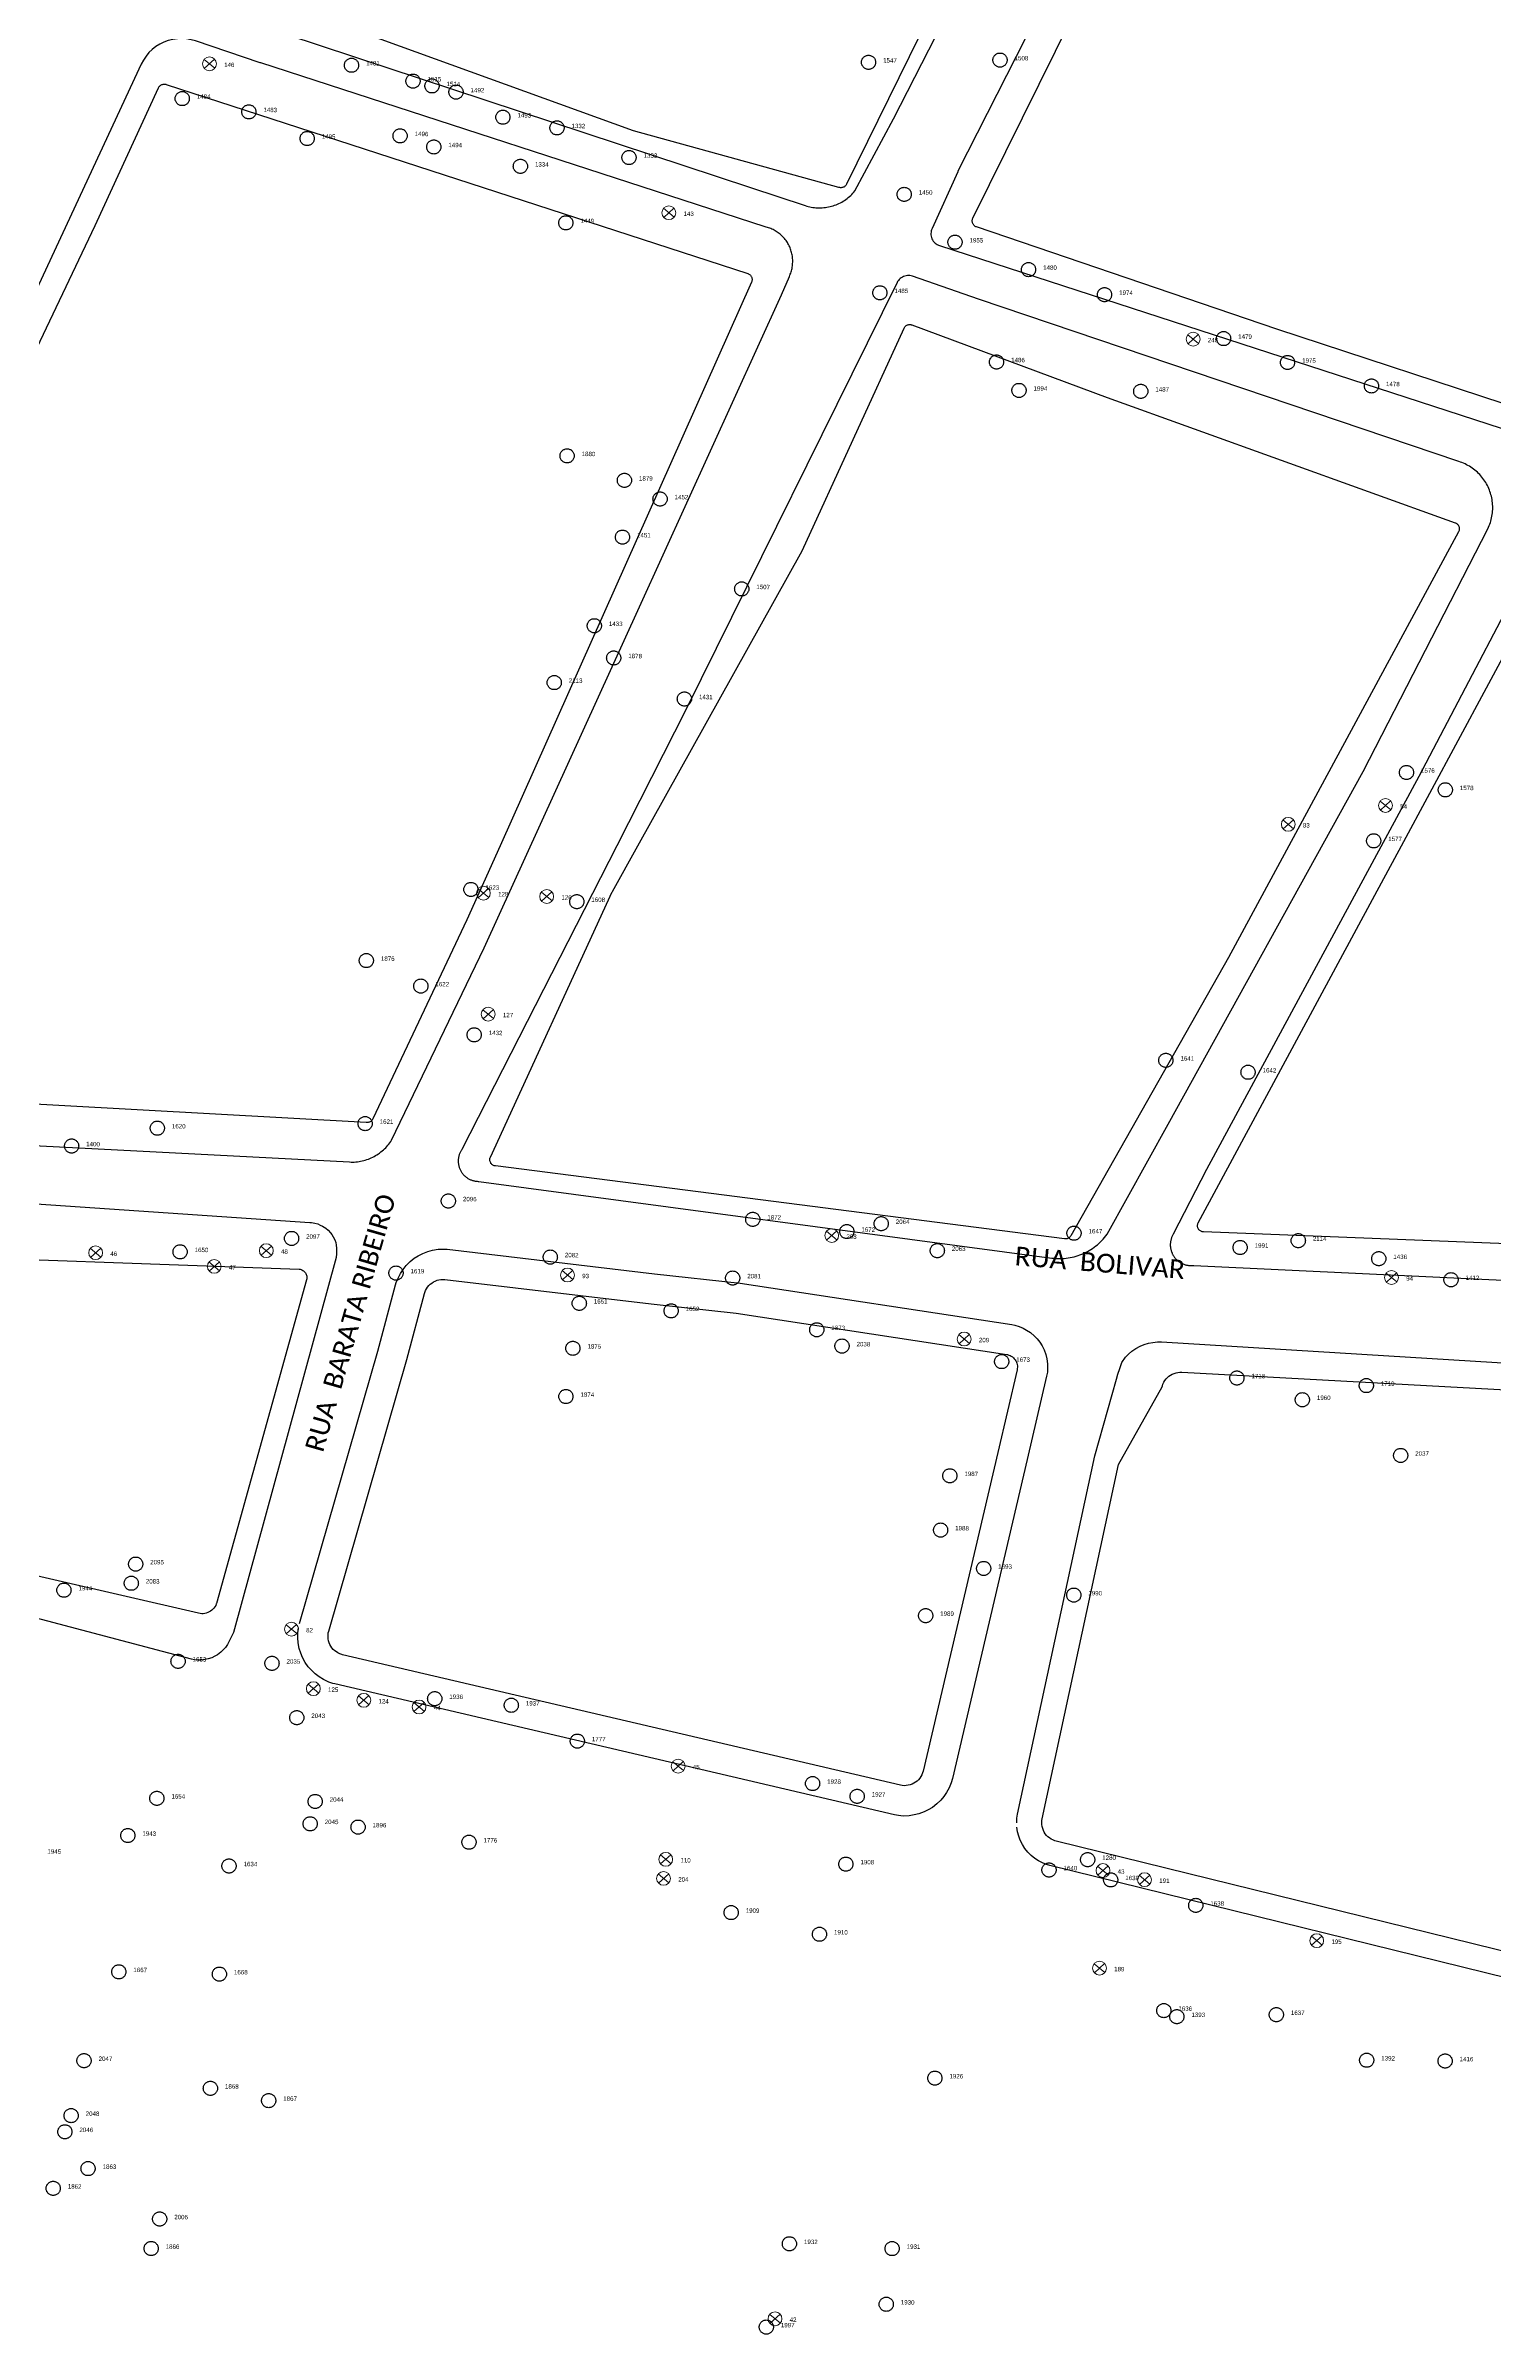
# Model space of a CAD drawing. Header units: millimetres. Extents: x 676447 to 689606, y 7455628 to 7463967.
# Drawn here: x 685300.4 to 685530.3, y 7457895.8 to 7458259.1 of the extents above; entities that cross this region are included whole.
import ezdxf

# ---------------------------------------------------------------- set-up
doc = ezdxf.new("R2010")
doc.units = ezdxf.units.MM
doc.header["$LTSCALE"] = 0.1
doc.header["$MEASUREMENT"] = 0
doc.linetypes.add('PHANTOM2', pattern=[1.25, 0.625, -0.125, 0.125, -0.125, 0.125, -0.125])
doc.layers.add('10.4-Postes', color=1, linetype='Continuous', lineweight=0)
for name, color, linetype in [('Caixas Subterrâneas', 5, 'Continuous'), ('LEGENDAS_INFRAESTRUTURAS', 7, 'Continuous'), ('MUB_MEIOFIO', 7, 'Continuous'), ('MUB_QUADRAS', 7, 'Continuous'), ('MUB_SEGMENTO', 7, 'Continuous'), ('NOS_DE_INFRAESTRUTURA', 7, 'Continuous')]:
    doc.layers.add(name, color=color, linetype=linetype)
doc.styles.add('Legend', font='calibri.ttf')
doc.styles.get("Standard").update_dxf_attribs({"font": 'arial.ttf'})

# ---------------------------------------------------------------- blocks, each defined once
blk = doc.blocks.new('PTPT')
at = {"layer": '10.4-Postes', "color": 1, "linetype": 'PHANTOM2'}
for points in [[(-0.0000079, 0.0000104), (0.0000075, -0.000002)], [(0.000007, 0.0000109), (-0.0000074, -0.0000025)]]:
    blk.add_lwpolyline(points, dxfattribs=at)
at = {"layer": '10.4-Postes', "color": 1}
blk.add_circle((-0.0000002, 0.0000042), 0.00000987, dxfattribs=at)
blk = doc.blocks.new('MHMZ')
at = {"linetype": 'PHANTOM2'}
blk.add_circle((0, 0), 0.0000101, dxfattribs=at)

msp = doc.modelspace()

# ---------------------------------------------------------------- linework, layer by layer
at = {"layer": 'MUB_MEIOFIO', "linetype": 'Continuous'}
for points in [[(685328.24, 7458264.3), (685412.26, 7458236.59), (685420.94, 7458233.73), (685421.18, 7458233.65), (685421.42, 7458233.59), (685421.66, 7458233.53), (685421.91, 7458233.48), (685422.16, 7458233.44), (685422.4, 7458233.41), (685422.65, 7458233.38), (685422.9, 7458233.37), (685423.16, 7458233.36), (685423.41, 7458233.36), (685423.66, 7458233.38), (685423.91, 7458233.4), (685424.16, 7458233.42), (685424.4, 7458233.46), (685424.65, 7458233.51), (685424.9, 7458233.56), (685425.14, 7458233.62), (685425.38, 7458233.69), (685425.62, 7458233.77), (685425.85, 7458233.86), (685426.08, 7458233.96), (685426.31, 7458234.06), (685426.54, 7458234.17), (685426.76, 7458234.29), (685426.97, 7458234.42), (685427.19, 7458234.55), (685427.39, 7458234.69), (685427.6, 7458234.84), (685427.79, 7458234.99), (685427.98, 7458235.16), (685428.17, 7458235.32), (685428.35, 7458235.5), (685428.52, 7458235.68), (685428.69, 7458235.87), (685428.85, 7458236.06), (685434.95, 7458247.48), (685498.83, 7458372.28)], [(685460.64, 7458269.62), (685445.19, 7458239.18), (685445.15, 7458239.1), (685441.08, 7458230.08), (685441, 7458229.89), (685440.95, 7458229.69), (685440.92, 7458229.48), (685440.9, 7458229.27), (685440.91, 7458229.06), (685440.94, 7458228.86), (685441, 7458228.65), (685441.07, 7458228.46), (685441.17, 7458228.27), (685441.28, 7458228.09), (685441.41, 7458227.93), (685441.56, 7458227.78), (685441.72, 7458227.65), (685441.89, 7458227.53), (685442.08, 7458227.44), (685442.25, 7458227.37)], [(685414.57, 7458230.35), (685334.52, 7458256.38), (685334.44, 7458256.4), (685324.14, 7458259.87), (685323.47, 7458260.06), (685322.75, 7458260.19), (685322.02, 7458260.24), (685321.29, 7458260.21), (685320.56, 7458260.11), (685319.85, 7458259.93), (685319.16, 7458259.68), (685318.51, 7458259.35), (685317.88, 7458258.97), (685317.31, 7458258.51), (685316.78, 7458258), (685316.31, 7458257.44), (685315.9, 7458256.83), (685315.56, 7458256.19), (685296.55, 7458215.29)], [(685242.16, 7458087.42), (685348.59, 7458081.9), (685348.85, 7458081.89), (685349.11, 7458081.89), (685349.36, 7458081.89), (685349.62, 7458081.91), (685349.87, 7458081.94), (685350.12, 7458081.97), (685350.37, 7458082.02), (685350.62, 7458082.07), (685350.87, 7458082.13), (685351.12, 7458082.2), (685351.36, 7458082.27), (685351.6, 7458082.36), (685351.84, 7458082.45), (685352.07, 7458082.55), (685352.3, 7458082.66), (685352.53, 7458082.78), (685352.75, 7458082.91), (685352.97, 7458083.04), (685353.19, 7458083.18), (685353.39, 7458083.32), (685353.6, 7458083.48), (685353.8, 7458083.64), (685353.99, 7458083.81), (685354.18, 7458083.98), (685354.36, 7458084.16), (685354.53, 7458084.35), (685354.7, 7458084.54), (685354.86, 7458084.74), (685355.02, 7458084.94), (685355.16, 7458085.15), (685355.3, 7458085.36), (685369.99, 7458115.88), (685394.65, 7458170.05), (685417.19, 7458219.56), (685418.43, 7458222.48), (685418.51, 7458222.65), (685418.58, 7458222.83), (685418.65, 7458223.01), (685418.71, 7458223.2), (685418.76, 7458223.38), (685418.81, 7458223.57), (685418.85, 7458223.76), (685418.89, 7458223.95), (685418.92, 7458224.14), (685418.94, 7458224.33), (685418.95, 7458224.53), (685418.96, 7458224.72), (685418.97, 7458224.91), (685418.96, 7458225.11), (685418.95, 7458225.3), (685418.93, 7458225.49), (685418.91, 7458225.69), (685418.88, 7458225.88), (685418.84, 7458226.07), (685418.79, 7458226.26), (685418.74, 7458226.44), (685418.69, 7458226.63), (685418.62, 7458226.81), (685418.55, 7458226.99), (685418.48, 7458227.17), (685418.39, 7458227.34), (685418.31, 7458227.52), (685418.21, 7458227.69), (685418.11, 7458227.85), (685418.01, 7458228.01), (685417.9, 7458228.17), (685417.78, 7458228.33), (685417.66, 7458228.48), (685417.53, 7458228.62), (685417.4, 7458228.77), (685417.26, 7458228.9), (685417.12, 7458229.04), (685416.97, 7458229.16), (685416.82, 7458229.29), (685416.67, 7458229.4), (685416.51, 7458229.51), (685416.35, 7458229.62), (685416.18, 7458229.72), (685416.02, 7458229.82), (685415.84, 7458229.9), (685415.67, 7458229.99), (685415.49, 7458230.06), (685415.31, 7458230.14), (685415.13, 7458230.2), (685414.94, 7458230.26), (685414.76, 7458230.31), (685414.57, 7458230.35)], [(685442.25, 7458227.37), (685533.7, 7458197.64)], [(685366.45, 7458083.88), (685366.39, 7458083.79), (685366.33, 7458083.69), (685366.27, 7458083.6), (685366.22, 7458083.5), (685366.17, 7458083.4), (685366.12, 7458083.29), (685366.08, 7458083.19), (685366.04, 7458083.08), (685366.01, 7458082.98), (685365.98, 7458082.87), (685365.95, 7458082.76), (685365.93, 7458082.65), (685365.91, 7458082.54), (685365.89, 7458082.43), (685365.88, 7458082.32), (685365.87, 7458082.21), (685365.87, 7458082.1), (685365.87, 7458081.98), (685365.87, 7458081.87), (685365.88, 7458081.76), (685365.89, 7458081.65), (685365.9, 7458081.54), (685365.92, 7458081.43), (685365.95, 7458081.32), (685365.97, 7458081.21), (685366, 7458081.1), (685366.04, 7458081), (685366.08, 7458080.89), (685366.12, 7458080.79), (685366.16, 7458080.68), (685366.21, 7458080.58), (685366.26, 7458080.48), (685366.32, 7458080.39), (685366.38, 7458080.29), (685366.44, 7458080.2), (685366.51, 7458080.11), (685366.58, 7458080.02), (685366.65, 7458079.93), (685366.72, 7458079.85), (685366.8, 7458079.77), (685366.88, 7458079.69), (685366.96, 7458079.62), (685367.05, 7458079.54), (685367.14, 7458079.47), (685367.23, 7458079.41), (685367.32, 7458079.34), (685367.41, 7458079.28), (685367.51, 7458079.23), (685367.61, 7458079.18), (685367.71, 7458079.13), (685367.81, 7458079.08), (685367.92, 7458079.04), (685368.02, 7458079), (685368.13, 7458078.96), (685368.23, 7458078.93), (685368.34, 7458078.91), (685368.45, 7458078.88), (685368.56, 7458078.86), (685368.67, 7458078.85), (685368.79, 7458078.83), (685368.9, 7458078.83), (685369.01, 7458078.82), (685369.12, 7458078.82), (685460.1, 7458066.64), (685460.43, 7458066.61), (685460.75, 7458066.58), (685461.07, 7458066.57), (685461.39, 7458066.56), (685461.72, 7458066.57), (685462.04, 7458066.59), (685462.36, 7458066.62), (685462.68, 7458066.66), (685463, 7458066.71), (685463.32, 7458066.78), (685463.63, 7458066.85), (685463.94, 7458066.94), (685464.25, 7458067.03), (685464.56, 7458067.14), (685464.86, 7458067.26), (685465.15, 7458067.39), (685465.45, 7458067.52), (685465.73, 7458067.67), (685466.01, 7458067.83), (685466.29, 7458068), (685466.56, 7458068.18), (685466.82, 7458068.36), (685467.08, 7458068.56), (685467.33, 7458068.76), (685467.57, 7458068.98), (685467.81, 7458069.2), (685468.04, 7458069.43), (685468.26, 7458069.66), (685468.47, 7458069.91), (685468.67, 7458070.16), (685468.86, 7458070.42), (685478.54, 7458087.92), (685509.5, 7458143.9), (685529.3, 7458182.42), (685529.41, 7458182.66), (685529.52, 7458182.91), (685529.61, 7458183.15), (685529.7, 7458183.4), (685529.78, 7458183.65), (685529.85, 7458183.91), (685529.91, 7458184.17), (685529.96, 7458184.42), (685530, 7458184.68), (685530.03, 7458184.95), (685530.06, 7458185.21), (685530.07, 7458185.47), (685530.08, 7458185.74), (685530.08, 7458186), (685530.06, 7458186.26), (685530.04, 7458186.53), (685530.01, 7458186.79), (685529.97, 7458187.05), (685529.93, 7458187.31), (685529.87, 7458187.57), (685529.8, 7458187.82), (685529.73, 7458188.07), (685529.64, 7458188.32), (685529.55, 7458188.57), (685529.45, 7458188.82), (685529.34, 7458189.06), (685529.23, 7458189.29), (685529.1, 7458189.53), (685528.97, 7458189.75), (685528.83, 7458189.98), (685528.68, 7458190.19), (685528.52, 7458190.41), (685528.36, 7458190.62), (685528.19, 7458190.82), (685528.01, 7458191.01), (685527.83, 7458191.2), (685527.64, 7458191.39), (685527.45, 7458191.56), (685527.24, 7458191.73), (685527.04, 7458191.89), (685526.82, 7458192.05), (685526.6, 7458192.2), (685526.38, 7458192.34), (685526.15, 7458192.47), (685525.92, 7458192.59), (685525.68, 7458192.71), (685525.44, 7458192.82), (685525.2, 7458192.92), (685524.95, 7458193.01), (685524.7, 7458193.09), (685448.47, 7458218.87), (685437.99, 7458222.51), (685437.79, 7458222.57), (685437.58, 7458222.61), (685437.37, 7458222.62), (685437.16, 7458222.61), (685436.95, 7458222.59), (685436.75, 7458222.54), (685436.55, 7458222.46), (685436.37, 7458222.37), (685436.19, 7458222.26), (685436.02, 7458222.13), (685435.87, 7458221.99), (685435.74, 7458221.83), (685435.62, 7458221.66), (685435.54, 7458221.51), (685402.03, 7458153.78), (685391.06, 7458132.07), (685366.45, 7458083.88)], [(685539.78, 7458183.94), (685518.33, 7458143.07), (685484.66, 7458080.7), (685479.36, 7458070.43), (685479.31, 7458070.33), (685479.25, 7458070.23), (685479.2, 7458070.13), (685479.16, 7458070.02), (685479.11, 7458069.91), (685479.07, 7458069.81), (685479.04, 7458069.7), (685479.01, 7458069.59), (685478.98, 7458069.47), (685478.96, 7458069.36), (685478.94, 7458069.25), (685478.92, 7458069.14), (685478.91, 7458069.02), (685478.9, 7458068.91), (685478.9, 7458068.79), (685478.9, 7458068.68), (685478.9, 7458068.56), (685478.91, 7458068.45), (685478.93, 7458068.33), (685478.94, 7458068.22), (685478.96, 7458068.11), (685478.99, 7458067.99), (685479.01, 7458067.88), (685479.05, 7458067.77), (685479.08, 7458067.66), (685479.12, 7458067.55), (685479.17, 7458067.45), (685479.21, 7458067.34), (685479.26, 7458067.24), (685479.32, 7458067.14), (685479.38, 7458067.04), (685479.44, 7458066.94), (685479.5, 7458066.85), (685479.57, 7458066.75), (685479.64, 7458066.66), (685479.72, 7458066.58), (685479.79, 7458066.49), (685479.87, 7458066.41), (685479.96, 7458066.33), (685480.04, 7458066.25), (685480.13, 7458066.18), (685480.22, 7458066.11), (685480.31, 7458066.04), (685480.41, 7458065.98), (685480.51, 7458065.92), (685480.61, 7458065.86), (685480.71, 7458065.81), (685480.81, 7458065.76), (685480.92, 7458065.71), (685481.03, 7458065.67), (685481.13, 7458065.63), (685481.24, 7458065.59), (685481.35, 7458065.56), (685481.47, 7458065.54), (685481.58, 7458065.51), (685481.69, 7458065.49), (685481.8, 7458065.48), (685481.92, 7458065.47), (685482.03, 7458065.46), (685482.15, 7458065.46), (685482.26, 7458065.46), (685482.38, 7458065.46), (685482.49, 7458065.47), (685482.61, 7458065.48), (685577.47, 7458060.99)], [(685271.7, 7458077.08), (685342.29, 7458072.31), (685342.56, 7458072.31), (685343.11, 7458072.2), (685343.56, 7458072.07), (685343.98, 7458071.87), (685344.32, 7458071.69), (685344.85, 7458071.38), (685345.24, 7458071.06), (685345.59, 7458070.67), (685345.8, 7458070.38), (685346.04, 7458070.02), (685346.26, 7458069.56), (685346.42, 7458069.11), (685346.51, 7458068.68), (685346.57, 7458068.23), (685346.57, 7458067.76), (685346.54, 7458067.31), (685346.48, 7458066.72), (685330.21, 7458007.2), (685329.9, 7458006.56), (685329.57, 7458005.93), (685329.24, 7458005.27), (685328.94, 7458004.84), (685328.58, 7458004.43), (685328.18, 7458004.06), (685327.68, 7458003.68), (685327.22, 7458003.43), (685326.77, 7458003.2), (685326.16, 7458003), (685325.64, 7458002.89), (685325.09, 7458002.82), (685324.54, 7458002.82), (685323.99, 7458002.87), (685323.53, 7458002.96), (685249.43, 7458022.57)], [(685340.66, 7458008.64), (685353.1, 7458051.84), (685355.92, 7458062.37), (685356.04, 7458062.76), (685356.31, 7458063.47), (685356.71, 7458064.21), (685357.12, 7458064.84), (685357.63, 7458065.48), (685358.23, 7458066.08), (685358.89, 7458066.6), (685359.53, 7458067), (685360.23, 7458067.38), (685361.04, 7458067.68), (685361.81, 7458067.89), (685362.66, 7458068.03), (685363.44, 7458068.05), (685364.11, 7458068.03), (685397.03, 7458064.15), (685410.61, 7458062.67), (685453.76, 7458056.07), (685454.24, 7458055.97), (685454.91, 7458055.77), (685455.52, 7458055.51), (685456.09, 7458055.22), (685456.73, 7458054.8), (685457.33, 7458054.27), (685457.75, 7458053.82), (685458.19, 7458053.29), (685458.54, 7458052.7), (685458.88, 7458052.06), (685459.14, 7458051.32), (685459.31, 7458050.66), (685459.42, 7458049.87), (685459.42, 7458049.21), (685459.39, 7458048.52), (685459.26, 7458047.9), (685456.19, 7458034.66), (685444.31, 7457984.03), (685444.12, 7457983.36), (685443.79, 7457982.55), (685443.4, 7457981.82), (685442.94, 7457981.16), (685442.47, 7457980.59), (685441.86, 7457979.99), (685441.13, 7457979.43), (685440.48, 7457979.04), (685439.81, 7457978.71), (685438.98, 7457978.4), (685438.23, 7457978.23), (685437.45, 7457978.1), (685436.51, 7457978.07), (685435.75, 7457978.15), (685435.12, 7457978.25), (685346.3, 7457999.03), (685345.95, 7457999.13), (685345.33, 7457999.34), (685344.47, 7457999.73), (685343.79, 7458000.17), (685343.17, 7458000.62), (685342.57, 7458001.2), (685342.07, 7458001.77), (685341.57, 7458002.46), (685341.16, 7458003.23), (685340.88, 7458003.9), (685340.63, 7458004.66), (685340.45, 7458005.58), (685340.4, 7458006.35), (685340.4, 7458007.11), (685340.51, 7458007.98)], [(685454.52, 7457977.01), (685454.54, 7457977.71), (685454.64, 7457978.38), (685466.93, 7458035.27), (685470.34, 7458047.41), (685470.56, 7458048.22), (685470.88, 7458049.1), (685471.2, 7458050.05), (685471.8, 7458050.91), (685472.27, 7458051.39), (685472.77, 7458051.84), (685473.44, 7458052.3), (685474.09, 7458052.65), (685474.75, 7458052.93), (685475.43, 7458053.13), (685476.12, 7458053.26), (685476.88, 7458053.34), (685477.49, 7458053.32), (685569.47, 7458047.68)], [(685543.51, 7457949.59), (685459.78, 7457970.23), (685459.27, 7457970.37), (685458.62, 7457970.64), (685458, 7457970.95), (685457.39, 7457971.35), (685456.82, 7457971.81), (685456.29, 7457972.34), (685455.83, 7457972.91), (685455.43, 7457973.52), (685455.09, 7457974.21), (685454.84, 7457974.89), (685454.66, 7457975.56), (685454.54, 7457976.32)]]:
    msp.add_lwpolyline(points, dxfattribs=at)
at = {"layer": 'MUB_QUADRAS', "linetype": 'Continuous'}
for points in [[(685495.64, 7458375.67), (685427.5, 7458237.11), (685427.45, 7458237.01), (685427.39, 7458236.93), (685427.32, 7458236.85), (685427.24, 7458236.78), (685427.16, 7458236.72), (685427.07, 7458236.67), (685426.97, 7458236.62), (685426.87, 7458236.59), (685426.77, 7458236.57), (685426.66, 7458236.56), (685426.56, 7458236.56), (685426.46, 7458236.57), (685426.35, 7458236.59), (685426.29, 7458236.61), (685393.68, 7458245.61), (685327.77, 7458269.51)], [(685447.46, 7458231.29), (685447.47, 7458231.4), (685447.49, 7458231.5), (685447.52, 7458231.6), (685447.55, 7458231.7), (685447.57, 7458231.72), (685479.1, 7458295.5)], [(685260.9, 7458131.06), (685308.24, 7458230.55), (685308.26, 7458230.57), (685318.31, 7458252.42), (685318.36, 7458252.51), (685318.41, 7458252.6), (685318.48, 7458252.68), (685318.56, 7458252.76), (685318.64, 7458252.82), (685318.73, 7458252.88), (685318.82, 7458252.92), (685318.92, 7458252.96), (685319.02, 7458252.98), (685319.12, 7458253), (685319.23, 7458253), (685319.33, 7458253), (685319.44, 7458252.98), (685319.53, 7458252.95), (685411.83, 7458222.94), (685411.93, 7458222.91), (685412.02, 7458222.86), (685412.11, 7458222.8), (685412.19, 7458222.74), (685412.27, 7458222.66), (685412.33, 7458222.58), (685412.39, 7458222.49), (685412.44, 7458222.4), (685412.48, 7458222.3), (685412.5, 7458222.2), (685412.52, 7458222.1), (685412.52, 7458221.99), (685412.52, 7458221.89), (685412.5, 7458221.78), (685412.48, 7458221.68), (685412.44, 7458221.59), (685372.51, 7458132.07), (685367.26, 7458120.31), (685352.31, 7458088.72), (685352.26, 7458088.62), (685352.2, 7458088.54), (685352.13, 7458088.46), (685352.05, 7458088.39), (685351.97, 7458088.32), (685351.88, 7458088.27), (685351.79, 7458088.22), (685351.69, 7458088.19), (685351.59, 7458088.16), (685351.48, 7458088.15), (685351.38, 7458088.14), (685351.27, 7458088.15), (685351.26, 7458088.15), (685253.66, 7458093.58)], [(685535.46, 7458201.07), (685495.79, 7458214.09), (685448.14, 7458230.33), (685448.04, 7458230.37), (685447.95, 7458230.42), (685447.86, 7458230.48), (685447.78, 7458230.55), (685447.71, 7458230.62), (685447.64, 7458230.7), (685447.59, 7458230.79), (685447.54, 7458230.89), (685447.51, 7458230.98), (685447.48, 7458231.08), (685447.47, 7458231.19), (685447.46, 7458231.29)], [(685370.89, 7458082.17), (685370.89, 7458082.27), (685370.89, 7458082.38), (685370.91, 7458082.48), (685370.94, 7458082.58), (685370.98, 7458082.68), (685390.31, 7458124.77), (685390.35, 7458124.84), (685394.38, 7458132.07), (685420.47, 7458178.89), (685436.63, 7458214.25), (685436.65, 7458214.28), (685436.7, 7458214.37), (685436.76, 7458214.46), (685436.83, 7458214.54), (685436.91, 7458214.61), (685436.99, 7458214.67), (685437.08, 7458214.72), (685437.18, 7458214.77), (685437.27, 7458214.8), (685437.38, 7458214.82), (685437.48, 7458214.84), (685437.59, 7458214.84), (685437.69, 7458214.83), (685437.79, 7458214.81), (685437.89, 7458214.78), (685468.88, 7458203.24), (685524.12, 7458183.37), (685524.16, 7458183.35), (685524.26, 7458183.31), (685524.35, 7458183.25), (685524.43, 7458183.19), (685524.5, 7458183.11), (685524.57, 7458183.03), (685524.63, 7458182.95), (685524.68, 7458182.85), (685524.72, 7458182.76), (685524.75, 7458182.66), (685524.77, 7458182.55), (685524.77, 7458182.45), (685524.77, 7458182.34), (685524.75, 7458182.24), (685524.73, 7458182.14), (685524.69, 7458182.04), (685524.65, 7458181.95), (685488.12, 7458114.35), (685463.11, 7458070.18), (685463.09, 7458070.15), (685463.03, 7458070.06), (685462.96, 7458069.98), (685462.89, 7458069.91), (685462.8, 7458069.85), (685462.72, 7458069.79), (685462.62, 7458069.75), (685462.52, 7458069.71), (685462.42, 7458069.68), (685462.32, 7458069.67), (685462.21, 7458069.67), (685462.11, 7458069.68), (685371.76, 7458081.27), (685371.67, 7458081.28), (685371.57, 7458081.31), (685371.47, 7458081.35), (685371.38, 7458081.4), (685371.29, 7458081.46), (685371.21, 7458081.52), (685371.14, 7458081.6), (685371.07, 7458081.68), (685371.02, 7458081.77), (685370.97, 7458081.86), (685370.93, 7458081.96), (685370.91, 7458082.06), (685370.89, 7458082.17)], [(685511.36, 7458124.23), (685515.58, 7458132.07), (685542.59, 7458182.25)], [(685581.92, 7458066.95), (685484.18, 7458070.79), (685484.08, 7458070.8), (685483.97, 7458070.82), (685483.87, 7458070.85), (685483.78, 7458070.89), (685483.69, 7458070.94), (685483.6, 7458071), (685483.52, 7458071.07), (685483.45, 7458071.15), (685483.39, 7458071.23), (685483.34, 7458071.32), (685483.29, 7458071.42), (685483.26, 7458071.51), (685483.24, 7458071.62), (685483.22, 7458071.72), (685483.22, 7458071.83), (685483.23, 7458071.93), (685483.25, 7458072.03), (685483.28, 7458072.13), (685483.32, 7458072.23), (685483.34, 7458072.26), (685511.36, 7458124.23)], [(685272.78, 7458067.3), (685340.64, 7458064.89), (685340.65, 7458064.89), (685340.79, 7458064.86), (685340.93, 7458064.82), (685341.06, 7458064.76), (685341.19, 7458064.69), (685341.31, 7458064.61), (685341.42, 7458064.52), (685341.52, 7458064.41), (685341.6, 7458064.3), (685341.68, 7458064.18), (685341.74, 7458064.05), (685341.79, 7458063.91), (685341.82, 7458063.77), (685341.84, 7458063.63), (685341.84, 7458063.48), (685341.83, 7458063.34), (685341.8, 7458063.2), (685327.5, 7458011.83), (685327.46, 7458011.73), (685327.37, 7458011.5), (685327.24, 7458011.28), (685327.1, 7458011.08), (685326.94, 7458010.9), (685326.76, 7458010.73), (685326.56, 7458010.58), (685326.34, 7458010.46), (685326.12, 7458010.35), (685325.88, 7458010.27), (685325.64, 7458010.22), (685325.4, 7458010.19), (685325.15, 7458010.19), (685324.9, 7458010.21), (685324.66, 7458010.26), (685255.03, 7458026.33)], [(685345.31, 7458007.43), (685357.72, 7458050.55), (685360.53, 7458061.03), (685360.58, 7458061.19), (685360.69, 7458061.48), (685360.84, 7458061.76), (685361.01, 7458062.02), (685361.21, 7458062.27), (685361.43, 7458062.49), (685361.67, 7458062.68), (685361.94, 7458062.85), (685362.22, 7458063), (685362.51, 7458063.11), (685362.81, 7458063.19), (685363.12, 7458063.24), (685363.44, 7458063.25), (685363.75, 7458063.24), (685396.49, 7458059.38), (685409.99, 7458057.91), (685452.93, 7458051.34), (685453.08, 7458051.31), (685453.28, 7458051.25), (685453.47, 7458051.17), (685453.66, 7458051.07), (685453.83, 7458050.96), (685453.99, 7458050.82), (685454.13, 7458050.67), (685454.26, 7458050.51), (685454.37, 7458050.33), (685454.47, 7458050.14), (685454.54, 7458049.94), (685454.59, 7458049.74), (685454.62, 7458049.53), (685454.62, 7458049.32), (685454.61, 7458049.11), (685454.57, 7458048.91), (685451.52, 7458035.75), (685439.65, 7457985.2), (685439.57, 7457984.9), (685439.45, 7457984.61), (685439.3, 7457984.33), (685439.12, 7457984.07), (685438.92, 7457983.83), (685438.7, 7457983.61), (685438.45, 7457983.42), (685438.18, 7457983.26), (685437.9, 7457983.12), (685437.6, 7457983.01), (685437.3, 7457982.94), (685436.99, 7457982.89), (685436.67, 7457982.88), (685436.36, 7457982.91), (685436.05, 7457982.96), (685347.51, 7458003.68), (685347.37, 7458003.72), (685347.07, 7458003.82), (685346.78, 7458003.95), (685346.52, 7458004.12), (685346.26, 7458004.31), (685346.04, 7458004.52), (685345.83, 7458004.76), (685345.65, 7458005.01), (685345.5, 7458005.29), (685345.38, 7458005.58), (685345.28, 7458005.88), (685345.22, 7458006.19), (685345.2, 7458006.5), (685345.2, 7458006.81), (685345.24, 7458007.13), (685345.31, 7458007.43)], [(685458.5, 7457977.01), (685458.51, 7457977.33), (685458.56, 7457977.64), (685470.7, 7458033.85), (685477.6, 7458046.2), (685477.64, 7458046.36), (685477.74, 7458046.65), (685477.88, 7458046.94), (685478.04, 7458047.21), (685478.23, 7458047.46), (685478.45, 7458047.68), (685478.68, 7458047.89), (685478.94, 7458048.07), (685479.22, 7458048.22), (685479.51, 7458048.34), (685479.81, 7458048.43), (685480.12, 7458048.49), (685480.43, 7458048.52), (685480.74, 7458048.51), (685569.07, 7458043.71)], [(685544.37, 7457953.48), (685460.78, 7457974.09), (685460.56, 7457974.15), (685460.27, 7457974.27), (685459.99, 7457974.41), (685459.73, 7457974.58), (685459.48, 7457974.78), (685459.26, 7457975), (685459.06, 7457975.25), (685458.89, 7457975.51), (685458.75, 7457975.79), (685458.64, 7457976.09), (685458.56, 7457976.39), (685458.51, 7457976.7), (685458.5, 7457977.01)]]:
    msp.add_lwpolyline(points, dxfattribs=at)

# ---------------------------------------------------------------- block references
at = {"layer": 'Caixas Subterrâneas', "color": 40}
for p, xscale, yscale, zscale, rotation in [((685348.93, 7458256), 111319.4907932736, 111319.4907932736, 111319.4907932736, 359.2941085411665), ((685431, 7458256.47), 111319.4907932735, 111319.4907932735, 111319.4907932735, 359.2937963156863), ((685451.87, 7458256.82), 111319.4907932735, 111319.4907932735, 111319.4907932735, 359.2937170121974), ((685358.69, 7458253.48), 111319.4907932735, 111319.4907932735, 111319.4907932735, 359.2940705987567), ((685361.7, 7458252.72), 111319.4907932736, 111319.4907932736, 111319.4907932736, 359.2940588984324), ((685322.06, 7458250.71), 111319.4907932736, 111319.4907932736, 111319.4907932736, 359.2942091694862), ((685332.63, 7458248.6), 111319.4907932735, 111319.4907932735, 111319.4907932735, 359.2941682848549), ((685365.52, 7458251.74), 111319.4907932736, 111319.4907932736, 111319.4907932736, 359.2940440712665), ((685356.64, 7458244.79), 111319.4907932736, 111319.4907932736, 111319.4907932736, 359.294075732958), ((685372.96, 7458247.75), 111319.4907932736, 111319.4907932736, 111319.4907932736, 359.2940145268682), ((685381.54, 7458246.06), 111319.4907932736, 111319.4907932736, 111319.4907932736, 359.2939813259833), ((685341.89, 7458244.37), 111319.4907932736, 111319.4907932736, 111319.4907932736, 359.2941317354288), ((685361.99, 7458243.03), 111319.4907932735, 111319.4907932735, 111319.4907932735, 359.2940548099771), ((685392.98, 7458241.35), 111319.4907932736, 111319.4907932736, 111319.4907932736, 359.2939363546836), ((685375.74, 7458239.96), 111319.4907932736, 111319.4907932736, 111319.4907932736, 359.2940015253232), ((685436.66, 7458235.5), 111319.4907932736, 111319.4907932736, 111319.4907932736, 359.2937682900167), ((685382.95, 7458230.98), 111319.4907932735, 111319.4907932735, 111319.4907932735, 359.2939713147758), ((685444.72, 7458227.91), 111319.4907932736, 111319.4907932736, 111319.4907932736, 359.2937352695755), ((685456.4, 7458223.56), 111319.4907932735, 111319.4907932735, 111319.4907932735, 359.2936894518173), ((685432.8, 7458219.88), 111319.4907932736, 111319.4907932736, 111319.4907932736, 359.2937781325068), ((685468.46, 7458219.58), 111319.4907932736, 111319.4907932736, 111319.4907932736, 359.293642318116), ((685487.36, 7458212.61), 111319.4907932735, 111319.4907932735, 111319.4907932735, 359.2935682347747), ((685451.32, 7458208.89), 111319.4907932736, 111319.4907932736, 111319.4907932736, 359.2937042620256), ((685497.51, 7458208.82), 111319.4907932735, 111319.4907932735, 111319.4907932735, 359.2935284402384), ((685510.83, 7458205.09), 111319.4907932736, 111319.4907932736, 111319.4907932736, 359.2934765785483), ((685454.88, 7458204.38), 111319.4907932735, 111319.4907932735, 111319.4907932735, 359.2936893303699), ((685474.21, 7458204.24), 111319.4907932736, 111319.4907932736, 111319.4907932736, 359.2936157122815), ((685383.15, 7458193.99), 111319.4907932736, 111319.4907932736, 111319.4907932736, 359.2939591089592), ((685392.25, 7458190.1), 111319.4907932736, 111319.4907932736, 111319.4907932736, 359.2939232561519), ((685397.91, 7458187.14), 111319.4907932736, 111319.4907932736, 111319.4907932736, 359.2939008145023), ((685391.94, 7458181.09), 111319.4907932736, 111319.4907932736, 111319.4907932736, 359.2939216574054), ((685410.87, 7458172.87), 111319.4907932736, 111319.4907932736, 111319.4907932736, 359.2938470628565), ((685387.47, 7458167.02), 111319.4907932735, 111319.4907932735, 111319.4907932735, 359.2939343115793), ((685390.55, 7458161.91), 111319.4907932735, 111319.4907932735, 111319.4907932735, 359.2939210011019), ((685381.11, 7458158), 111319.4907932736, 111319.4907932736, 111319.4907932736, 359.2939557329918), ((685401.77, 7458155.4), 111319.4907932736, 111319.4907932736, 111319.4907932736, 359.2938762951594), ((685516.39, 7458143.73), 111319.4907932735, 111319.4907932735, 111319.4907932735, 359.2934364484927), ((685522.55, 7458140.97), 111319.4907932735, 111319.4907932735, 111319.4907932735, 359.2934121208412), ((685511.18, 7458132.88), 111319.4907932735, 111319.4907932735, 111319.4907932735, 359.2934529167304), ((685367.88, 7458125.16), 111319.4907932736, 111319.4907932736, 111319.4907932736, 359.2939959298484), ((685384.69, 7458123.22), 111319.4907932736, 111319.4907932736, 111319.4907932736, 359.2939313638378), ((685351.28, 7458113.87), 111319.4907932735, 111319.4907932735, 111319.4907932735, 359.2940556065587), ((685359.93, 7458109.82), 111319.4907932735, 111319.4907932735, 111319.4907932735, 359.2940214475319), ((685368.4, 7458102.08), 111319.4907932735, 111319.4907932735, 111319.4907932735, 359.2939868169378), ((685478.19, 7458098.03), 111319.4907932736, 111319.4907932736, 111319.4907932736, 359.2935676880114), ((685491.24, 7458096.14), 111319.4907932735, 111319.4907932735, 111319.4907932735, 359.2935174171747), ((685318.11, 7458087.26), 111319.4907932736, 111319.4907932736, 111319.4907932736, 359.2941736452578), ((685351.09, 7458087.99), 111319.4907932736, 111319.4907932736, 111319.4907932736, 359.2940483303302), ((685304.5, 7458084.43), 111319.4907932736, 111319.4907932736, 111319.4907932736, 359.2942245622931), ((685364.3, 7458075.7), 111319.4907932736, 111319.4907932736, 111319.4907932736, 359.2939942383643), ((685412.62, 7458072.79), 111319.4907932735, 111319.4907932735, 111319.4907932735, 359.2938094287047), ((685427.55, 7458070.85), 111319.4907932735, 111319.4907932735, 111319.4907932735, 359.2937520032858), ((685433.01, 7458072.1), 111319.4907932736, 111319.4907932736, 111319.4907932736, 359.2937316241902), ((685463.61, 7458070.59), 111319.4907932735, 111319.4907932735, 111319.4907932735, 359.2936146976147), ((685321.72, 7458067.63), 111319.4907932736, 111319.4907932736, 111319.4907932736, 359.2941538164814), ((685339.42, 7458069.76), 111319.4907932735, 111319.4907932735, 111319.4907932735, 359.2940871398296), ((685380.48, 7458066.8), 111319.4907932735, 111319.4907932735, 111319.4907932735, 359.2939299305813), ((685441.91, 7458067.82), 111319.4907932736, 111319.4907932736, 111319.4907932736, 359.2936964316169), ((685489.98, 7458068.32), 111319.4907932735, 111319.4907932735, 111319.4907932735, 359.2935135878393), ((685499.21, 7458069.41), 111319.4907932736, 111319.4907932736, 111319.4907932736, 359.2934788116478), ((685355.99, 7458064.26), 111319.4907932735, 111319.4907932735, 111319.4907932735, 359.2940223489056), ((685409.43, 7458063.47), 111319.4907932736, 111319.4907932736, 111319.4907932736, 359.2938186910485), ((685511.99, 7458066.54), 111319.4907932736, 111319.4907932736, 111319.4907932736, 359.2934292688795), ((685523.46, 7458063.2), 111319.4907932736, 111319.4907932736, 111319.4907932736, 359.2933845806895), ((685385.08, 7458059.46), 111319.4907932736, 111319.4907932736, 111319.4907932736, 359.2939101465232), ((685399.66, 7458058.26), 111319.4907932736, 111319.4907932736, 111319.4907932736, 359.2938542746156), ((685384.07, 7458052.32), 111319.4907932736, 111319.4907932736, 111319.4907932736, 359.2939117837422), ((685422.78, 7458055.26), 111319.4907932735, 111319.4907932735, 111319.4907932735, 359.2937653613612), ((685426.78, 7458052.67), 111319.4907932736, 111319.4907932736, 111319.4907932736, 359.2937493120016), ((685452.13, 7458050.21), 111319.4907932736, 111319.4907932736, 111319.4907932736, 359.2936520799702), ((685489.47, 7458047.6), 111319.4907932736, 111319.4907932736, 111319.4907932736, 359.2935091215094), ((685510.01, 7458046.4), 111319.4907932735, 111319.4907932735, 111319.4907932735, 359.2934305876904), ((685382.96, 7458044.66), 111319.4907932736, 111319.4907932736, 111319.4907932736, 359.2939136291971), ((685499.86, 7458044.15), 111319.4907932735, 111319.4907932735, 111319.4907932735, 359.293468518991), ((685515.46, 7458035.31), 111319.4907932735, 111319.4907932735, 111319.4907932735, 359.2934064060597), ((685443.9, 7458032.08), 111319.4907932736, 111319.4907932736, 111319.4907932736, 359.2936777924205), ((685442.44, 7458023.46), 111319.4907932736, 111319.4907932736, 111319.4907932736, 359.293680688514), ((685314.67, 7458018.06), 111319.4907932736, 111319.4907932736, 111319.4907932736, 359.2941653533402), ((685449.27, 7458017.37), 111319.4907932736, 111319.4907932736, 111319.4907932736, 359.2936527973349), ((685303.28, 7458013.92), 111319.4907932735, 111319.4907932735, 111319.4907932735, 359.2942074104768), ((685313.97, 7458015.02), 111319.4907932736, 111319.4907932736, 111319.4907932736, 359.2941670546597), ((685463.58, 7458013.14), 111319.4907932736, 111319.4907932736, 111319.4907932736, 359.2935970099812), ((685440.07, 7458009.88), 111319.4907932736, 111319.4907932736, 111319.4907932736, 359.2936855103015), ((685321.4, 7458002.63), 111319.4907932736, 111319.4907932736, 111319.4907932736, 359.2941349449975), ((685336.3, 7458002.3), 111319.4907932735, 111319.4907932735, 111319.4907932735, 359.2940781270235), ((685362.14, 7457996.69), 111319.4907932736, 111319.4907932736, 111319.4907932736, 359.2939780310946), ((685374.29, 7457995.65), 111319.4907932736, 111319.4907932736, 111319.4907932736, 359.2939314612348), ((685340.24, 7457993.68), 111319.4907932736, 111319.4907932736, 111319.4907932736, 359.294060464667), ((685384.78, 7457989.96), 111319.4907932736, 111319.4907932736, 111319.4907932736, 359.2938898011723), ((685422.12, 7457983.22), 111319.4907932736, 111319.4907932736, 111319.4907932736, 359.2937455702131), ((685318.03, 7457980.88), 111319.4907932735, 111319.4907932735, 111319.4907932735, 359.2941410416903), ((685343.16, 7457980.38), 111319.4907932736, 111319.4907932736, 111319.4907932736, 359.2940452349409), ((685429.19, 7457981.19), 111319.4907932735, 111319.4907932735, 111319.4907932735, 359.2937180087241), ((685342.37, 7457976.83), 111319.4907932736, 111319.4907932736, 111319.4907932736, 359.2940471576484), ((685349.97, 7457976.31), 111319.4907932736, 111319.4907932736, 111319.4907932736, 359.2940180492881), ((685313.42, 7457974.97), 111319.4907932736, 111319.4907932736, 111319.4907932736, 359.2941567598824), ((685367.58, 7457973.91), 111319.4907932736, 111319.4907932736, 111319.4907932736, 359.2939503032241), ((685329.48, 7457970.14), 111319.4907932736, 111319.4907932736, 111319.4907932736, 359.2940941365806), ((685427.4, 7457970.43), 111319.4907932736, 111319.4907932736, 111319.4907932736, 359.2937214950169), ((685459.65, 7457969.5), 111319.4907932736, 111319.4907932736, 111319.4907932736, 359.2935984763232), ((685465.78, 7457971.14), 111319.4907932736, 111319.4907932736, 111319.4907932736, 359.2935756406732), ((685469.44, 7457967.93), 111319.4907932736, 111319.4907932736, 111319.4907932736, 359.2935607138448), ((685409.19, 7457962.74), 111319.4907932736, 111319.4907932736, 111319.4907932736, 359.2937884378134), ((685482.94, 7457963.88), 111319.4907932736, 111319.4907932736, 111319.4907932736, 359.2935080719852), ((685423.21, 7457959.3), 111319.4907932736, 111319.4907932736, 111319.4907932736, 359.2937340283202), ((685311.99, 7457953.33), 111319.4907932735, 111319.4907932735, 111319.4907932735, 359.2941555157516), ((685327.96, 7457952.97), 111319.4907932736, 111319.4907932736, 111319.4907932736, 359.2940946037198), ((685477.87, 7457947.18), 111319.4907932736, 111319.4907932736, 111319.4907932736, 359.2935221918633), ((685479.94, 7457946.21), 111319.4907932736, 111319.4907932736, 111319.4907932736, 359.2935140250866), ((685495.73, 7457946.53), 111319.4907932735, 111319.4907932735, 111319.4907932735, 359.2934540014251), ((685306.47, 7457939.23), 111319.4907932736, 111319.4907932736, 111319.4907932736, 359.2941721680035), ((685441.53, 7457936.46), 111319.4907932735, 111319.4907932735, 111319.4907932735, 359.2936572104965), ((685510.07, 7457939.3), 111319.4907932736, 111319.4907932736, 111319.4907932736, 359.2933971895922), ((685522.52, 7457939.18), 111319.4907932736, 111319.4907932736, 111319.4907932736, 359.293349774385), ((685326.53, 7457934.84), 111319.4907932736, 111319.4907932736, 111319.4907932736, 359.2940944561225), ((685335.78, 7457932.89), 111319.4907932736, 111319.4907932736, 111319.4907932736, 359.2940586506148), ((685304.42, 7457930.51), 111319.4907932736, 111319.4907932736, 111319.4907932736, 359.294177261127), ((685303.43, 7457927.94), 111319.4907932736, 111319.4907932736, 111319.4907932736, 359.2941802489205), ((685307.11, 7457922.1), 111319.4907932736, 111319.4907932736, 111319.4907932736, 359.2941644475524), ((685301.58, 7457918.96), 111319.4907932736, 111319.4907932736, 111319.4907932736, 359.2941845138783), ((685318.48, 7457914.1), 111319.4907932736, 111319.4907932736, 111319.4907932736, 359.2941186652396), ((685317.13, 7457909.41), 111319.4907932736, 111319.4907932736, 111319.4907932736, 359.2941223901437), ((685418.44, 7457910.16), 111319.4907932736, 111319.4907932736, 111319.4907932736, 359.2937369669265), ((685434.74, 7457909.4), 111319.4907932736, 111319.4907932736, 111319.4907932736, 359.2936746856079), ((685433.81, 7457900.56), 111319.4907932736, 111319.4907932736, 111319.4907932736, 359.2936754735768), ((685414.77, 7457896.94), 111319.4907932736, 111319.4907932736, 111319.4907932736, 359.2937468596418)]:
    msp.add_blockref('MHMZ', p, dxfattribs=dict(at, xscale=xscale, yscale=yscale, zscale=zscale, rotation=rotation))
at = {"layer": 'NOS_DE_INFRAESTRUTURA', "color": 1}
for p, xscale, yscale, zscale, rotation in [((685326.39, 7458255.75), 111319.4907932736, 111319.4907932736, 111319.4907932736, 359.2941942489607), ((685399.32, 7458232.12), 111319.4907932735, 111319.4907932735, 111319.4907932735, 359.29390935856), ((685482.54, 7458212.05), 111319.4907932736, 111319.4907932736, 111319.4907932736, 359.2935864191773), ((685513.08, 7458138.03), 111319.4907932736, 111319.4907932736, 111319.4907932736, 359.2934472513967), ((685497.64, 7458135.03), 111319.4907932736, 111319.4907932736, 111319.4907932736, 359.2935051182904), ((685369.88, 7458124.1), 111319.4907932736, 111319.4907932736, 111319.4907932736, 359.2939879943626), ((685379.93, 7458123.58), 111319.4907932736, 111319.4907932736, 111319.4907932736, 359.2939495713304), ((685370.65, 7458104.9), 111319.4907932736, 111319.4907932736, 111319.4907932736, 359.2939791043322), ((685308.33, 7458067.02), 111319.4907932735, 111319.4907932735, 111319.4907932735, 359.2942046089196), ((685335.42, 7458067.35), 111319.4907932736, 111319.4907932736, 111319.4907932736, 359.2941015835193), ((685425.17, 7458069.74), 111319.4907932736, 111319.4907932736, 111319.4907932736, 359.293760746303), ((685327.16, 7458064.85), 111319.4907932736, 111319.4907932736, 111319.4907932736, 359.2941322591614), ((685383.23, 7458063.48), 111319.4907932735, 111319.4907932735, 111319.4907932735, 359.293918440827), ((685514.03, 7458063.09), 111319.4907932736, 111319.4907932736, 111319.4907932736, 359.2934204548409), ((685446.2, 7458053.32), 111319.4907932735, 111319.4907932735, 111319.4907932735, 359.2936756031845), ((685339.41, 7458007.26), 111319.4907932736, 111319.4907932736, 111319.4907932736, 359.2940678214459), ((685342.89, 7457997.82), 111319.4907932736, 111319.4907932736, 111319.4907932736, 359.2940516524652), ((685350.89, 7457995.97), 111319.4907932736, 111319.4907932736, 111319.4907932736, 359.2940206249941), ((685359.67, 7457994.91), 111319.4907932736, 111319.4907932736, 111319.4907932736, 359.2939868707105), ((685400.79, 7457985.51), 111319.4907932735, 111319.4907932735, 111319.4907932735, 359.2938274658554), ((685398.82, 7457970.72), 111319.4907932736, 111319.4907932736, 111319.4907932736, 359.2938304034378), ((685468.23, 7457968.94), 111319.4907932735, 111319.4907932735, 111319.4907932735, 359.2935656448953), ((685398.48, 7457967.7), 111319.4907932735, 111319.4907932735, 111319.4907932735, 359.2938307374753), ((685474.83, 7457967.49), 111319.4907932736, 111319.4907932736, 111319.4907932736, 359.293540076645), ((685502.16, 7457957.81), 111319.4907932735, 111319.4907932735, 111319.4907932735, 359.2934330244013), ((685467.67, 7457953.46), 111319.4907932736, 111319.4907932736, 111319.4907932736, 359.2935629765852), ((685416.17, 7457897.79), 111319.4907932735, 111319.4907932735, 111319.4907932735, 359.2937417907174)]:
    msp.add_blockref('PTPT', p, dxfattribs=dict(at, xscale=xscale, yscale=yscale, zscale=zscale, rotation=rotation))

# ---------------------------------------------------------------- texts
at = {"layer": 'LEGENDAS_INFRAESTRUTURAS', "color": 5}
for s, rotation, p in [('1547', 359.2938, (685433.31, 7458256.44)), ('1508', 359.2937, (685454.18, 7458256.79)), ('1481', 359.2941, (685351.24, 7458255.98)), ('1515', 359.2941, (685361, 7458253.45)), ('1514', 359.2941, (685364.01, 7458252.69)), ('1484', 359.2942, (685324.37, 7458250.69)), ('1492', 359.294, (685367.83, 7458251.71)), ('1483', 359.2942, (685334.94, 7458248.57)), ('1493', 359.294, (685375.27, 7458247.72)), ('1332', 359.294, (685383.85, 7458246.03)), ('1495', 359.2941, (685344.2, 7458244.34)), ('1496', 359.2941, (685358.95, 7458244.76)), ('1494', 359.294, (685364.3, 7458243)), ('1334', 359.294, (685378.05, 7458239.93)), ('1333', 359.2939, (685395.29, 7458241.32)), ('1450', 359.2938, (685438.97, 7458235.47)), ('1449', 359.294, (685385.26, 7458230.95)), ('1955', 359.2937, (685447.03, 7458227.88)), ('1480', 359.2937, (685458.71, 7458223.54)), ('1485', 359.2938, (685435.11, 7458219.85)), ('1974', 359.2936, (685470.77, 7458219.56)), ('1479', 359.2936, (685489.67, 7458212.58)), ('1486', 359.2937, (685453.63, 7458208.87)), ('1975', 359.2935, (685499.82, 7458208.79)), ('1994', 359.2937, (685457.19, 7458204.35)), ('1487', 359.2936, (685476.52, 7458204.21)), ('1478', 359.2935, (685513.14, 7458205.06)), ('1880', 359.294, (685385.46, 7458193.96)), ('1879', 359.2939, (685394.56, 7458190.07)), ('1452', 359.2939, (685400.22, 7458187.11)), ('1451', 359.2939, (685394.25, 7458181.06)), ('1507', 359.2938, (685413.18, 7458172.84)), ('1433', 359.2939, (685389.78, 7458167)), ('1878', 359.2939, (685392.86, 7458161.88)), ('2113', 359.2939, (685383.42, 7458157.97)), ('1431', 359.2939, (685404.08, 7458155.37)), ('1576', 359.2934, (685518.69, 7458143.7)), ('1578', 359.2934, (685524.86, 7458140.94)), ('1577', 359.2934, (685513.49, 7458132.85)), ('1623', 359.294, (685370.19, 7458125.13)), ('1608', 359.2939, (685387, 7458123.19)), ('1876', 359.294, (685353.59, 7458113.84)), ('1622', 359.294, (685362.24, 7458109.79)), ('1432', 359.294, (685370.71, 7458102.05)), ('1641', 359.2936, (685480.5, 7458098)), ('1642', 359.2935, (685493.55, 7458096.11)), ('1620', 359.2942, (685320.42, 7458087.24)), ('1621', 359.294, (685353.4, 7458087.96)), ('1400', 359.2942, (685306.81, 7458084.4)), ('2096', 359.294, (685366.61, 7458075.67)), ('1872', 359.2938, (685414.93, 7458072.76)), ('1672', 359.2937, (685429.86, 7458070.82)), ('2064', 359.2937, (685435.32, 7458072.07)), ('1650', 359.2941, (685324.03, 7458067.6)), ('2097', 359.2941, (685341.72, 7458069.73)), ('2063', 359.2937, (685444.22, 7458067.79)), ('1647', 359.2936, (685465.92, 7458070.56)), ('1991', 359.2935, (685492.29, 7458068.29)), ('2114', 359.2935, (685501.52, 7458069.38)), ('1619', 359.294, (685358.3, 7458064.23)), ('2082', 359.2939, (685382.79, 7458066.78)), ('2081', 359.2938, (685411.74, 7458063.44)), ('1436', 359.2934, (685514.3, 7458066.51)), ('1412', 359.2934, (685525.77, 7458063.17)), ('1651', 359.2939, (685387.39, 7458059.43)), ('1652', 359.2938, (685401.97, 7458058.24)), ('1873', 359.2938, (685425.09, 7458055.23)), ('2038', 359.2937, (685429.09, 7458052.64)), ('1875', 359.2939, (685386.38, 7458052.29)), ('1673', 359.2936, (685454.44, 7458050.18)), ('1718', 359.2935, (685491.78, 7458047.57)), ('1719', 359.2934, (685512.32, 7458046.37)), ('1874', 359.2939, (685385.27, 7458044.63)), ('1960', 359.2935, (685502.17, 7458044.13)), ('2037', 359.2934, (685517.77, 7458035.28)), ('1987', 359.2937, (685446.21, 7458032.05)), ('1988', 359.2937, (685444.75, 7458023.43)), ('2095', 359.2942, (685316.97, 7458018.03)), ('1693', 359.2936, (685451.58, 7458017.34)), ('1944', 359.2942, (685305.59, 7458013.89)), ('2083', 359.2942, (685316.28, 7458014.99)), ('1990', 359.2936, (685465.89, 7458013.11)), ('1989', 359.2937, (685442.37, 7458009.86)), ('1653', 359.2941, (685323.71, 7458002.61)), ('2035', 359.2941, (685338.61, 7458002.27)), ('1936', 359.294, (685364.45, 7457996.66)), ('1937', 359.2939, (685376.6, 7457995.62)), ('2043', 359.2941, (685342.55, 7457993.65)), ('1777', 359.2939, (685387.08, 7457989.94)), ('1654', 359.2941, (685320.34, 7457980.85)), ('2044', 359.294, (685345.47, 7457980.35)), ('1928', 359.2937, (685424.43, 7457983.2)), ('1927', 359.2937, (685431.5, 7457981.16)), ('2045', 359.294, (685344.68, 7457976.8)), ('1896', 359.294, (685352.28, 7457976.28)), ('1943', 359.2941, (685315.73, 7457974.94)), ('1776', 359.2939, (685369.88, 7457973.88)), ('1945', 359.2942, (685300.65, 7457972.09)), ('1634', 359.2941, (685331.79, 7457970.11)), ('1908', 359.2937, (685429.71, 7457970.41)), ('1640', 359.2936, (685461.96, 7457969.47)), ('1280', 359.2936, (685468.09, 7457971.12)), ('1639', 359.2936, (685471.75, 7457967.9)), ('1909', 359.2938, (685411.5, 7457962.71)), ('1638', 359.2935, (685485.25, 7457963.85)), ('1910', 359.2937, (685425.52, 7457959.28)), ('1667', 359.2941, (685314.3, 7457953.3)), ('1668', 359.2941, (685330.27, 7457952.94)), ('1636', 359.2935, (685480.18, 7457947.16)), ('1393', 359.2935, (685482.25, 7457946.18)), ('1637', 359.2934, (685498.04, 7457946.5)), ('2047', 359.2942, (685308.78, 7457939.2)), ('1926', 359.2936, (685443.84, 7457936.43)), ('1392', 359.2934, (685512.38, 7457939.27)), ('1416', 359.2933, (685524.83, 7457939.15)), ('1868', 359.2941, (685328.84, 7457934.81)), ('1867', 359.294, (685338.09, 7457932.87)), ('2048', 359.2942, (685306.73, 7457930.48)), ('2046', 359.2942, (685305.74, 7457927.91)), ('1863', 359.2942, (685309.42, 7457922.07)), ('1862', 359.2942, (685303.89, 7457918.93)), ('2006', 359.2941, (685320.79, 7457914.07)), ('1866', 359.2941, (685319.43, 7457909.38)), ('1932', 359.2937, (685420.75, 7457910.13)), ('1931', 359.2937, (685437.05, 7457909.37)), ('1930', 359.2937, (685436.12, 7457900.53)), ('1997', 359.2937, (685417.08, 7457896.91))]:
    msp.add_text(s, height=0.7, rotation=rotation, dxfattribs=at).set_placement(p)
at = {"layer": 'LEGENDAS_INFRAESTRUTURAS', "color": 1}
for s, rotation, p in [('146', 359.2942, (685328.7, 7458255.72)), ('143', 359.2939, (685401.63, 7458232.09)), ('240', 359.2936, (685484.85, 7458212.02)), ('54', 359.2934, (685515.39, 7458138)), ('83', 359.2935, (685499.94, 7458135)), ('128', 359.294, (685372.19, 7458124.07)), ('126', 359.2939, (685382.24, 7458123.55)), ('127', 359.294, (685372.96, 7458104.88)), ('48', 359.2941, (685337.73, 7458067.32)), ('208', 359.2938, (685427.48, 7458069.71)), ('46', 359.2942, (685310.64, 7458066.99)), ('47', 359.2941, (685329.47, 7458064.82)), ('93', 359.2939, (685385.54, 7458063.45)), ('94', 359.2934, (685516.34, 7458063.06)), ('209', 359.2937, (685448.51, 7458053.29)), ('82', 359.2941, (685341.72, 7458007.23)), ('125', 359.294, (685345.2, 7457997.79)), ('124', 359.294, (685353.2, 7457995.94)), ('44', 359.294, (685361.98, 7457994.88)), ('45', 359.2938, (685403.1, 7457985.49)), ('110', 359.2938, (685401.13, 7457970.7)), ('204', 359.2938, (685400.79, 7457967.67)), ('43', 359.2936, (685470.54, 7457968.91)), ('191', 359.2935, (685477.14, 7457967.46)), ('195', 359.2934, (685504.47, 7457957.78)), ('189', 359.2936, (685469.98, 7457953.43)), ('42', 359.2937, (685418.48, 7457897.77))]:
    msp.add_text(s, height=0.7, rotation=rotation, dxfattribs=at).set_placement(p)
at = {"layer": 'MUB_SEGMENTO', "color": 253, "style": 'Legend'}
for s, rotation, p in [('RUA  BARATA RIBEIRO', 74.0367, (685344.38, 7458035.65)), ('RUA  BOLIVAR', 355.3195, (685454.13, 7458065.51))]:
    msp.add_text(s, height=3, rotation=rotation, dxfattribs=at).set_placement(p)

doc.saveas('drawing.dxf')
